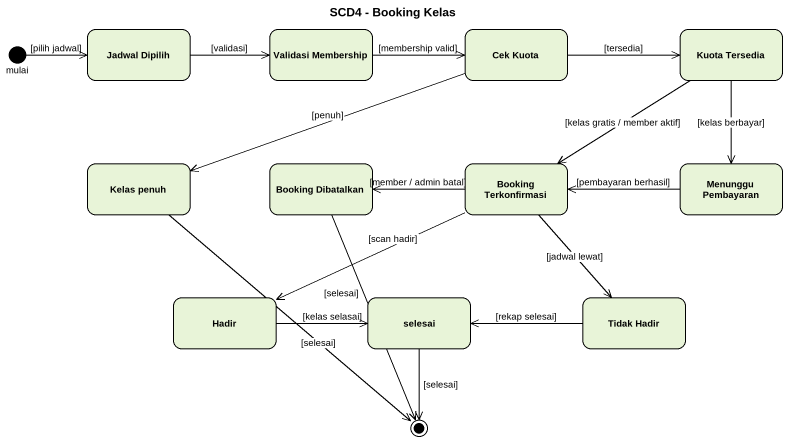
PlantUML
@startuml
title SCD4 - Booking Kelas
hide empty description
state "Jadwal Dipilih" as Jadwal_Dipilih
state "Validasi Membership" as Validasi_Membership
state "Cek Kuota" as Cek_Kuota
state "Kuota Tersedia" as Kuota_Tersedia
state mulai <<start>>
state "Kelas penuh" as Kelas_penuh
state "Booking Dibatalkan" as Booking_Dibatalkan
state "Booking Terkonfirmasi" as Booking_Terkonfirmasi
state "Menunggu Pembayaran" as Menunggu_Pembayaran
state Hadir
state selesai
state "Tidak Hadir" as Tidak_Hadir
Jadwal_Dipilih -right-> Validasi_Membership : [validasi]
Validasi_Membership -right-> Cek_Kuota : [membership valid]
Cek_Kuota -right-> Kuota_Tersedia : [tersedia]
Cek_Kuota -left-> Kelas_penuh : [penuh]
Kuota_Tersedia --> Booking_Terkonfirmasi : [kelas gratis / member aktif]
Kuota_Tersedia --> Menunggu_Pembayaran : [kelas berbayar]
mulai -right-> Jadwal_Dipilih : [pilih jadwal]
Booking_Terkonfirmasi -left-> Booking_Dibatalkan : [member / admin batal]
Booking_Terkonfirmasi -left-> Hadir : [scan hadir]
Booking_Terkonfirmasi --> Tidak_Hadir : [jadwal lewat]
Menunggu_Pembayaran -left-> Booking_Terkonfirmasi : [pembayaran berhasil]
Hadir -right-> selesai : [kelas selasai]
Tidak_Hadir -left-> selesai : [rekap selesai]
Kelas_penuh --> [*] : [selesai]
Booking_Dibatalkan --> [*] : [selesai]
selesai --> [*] : [selesai]
@enduml
